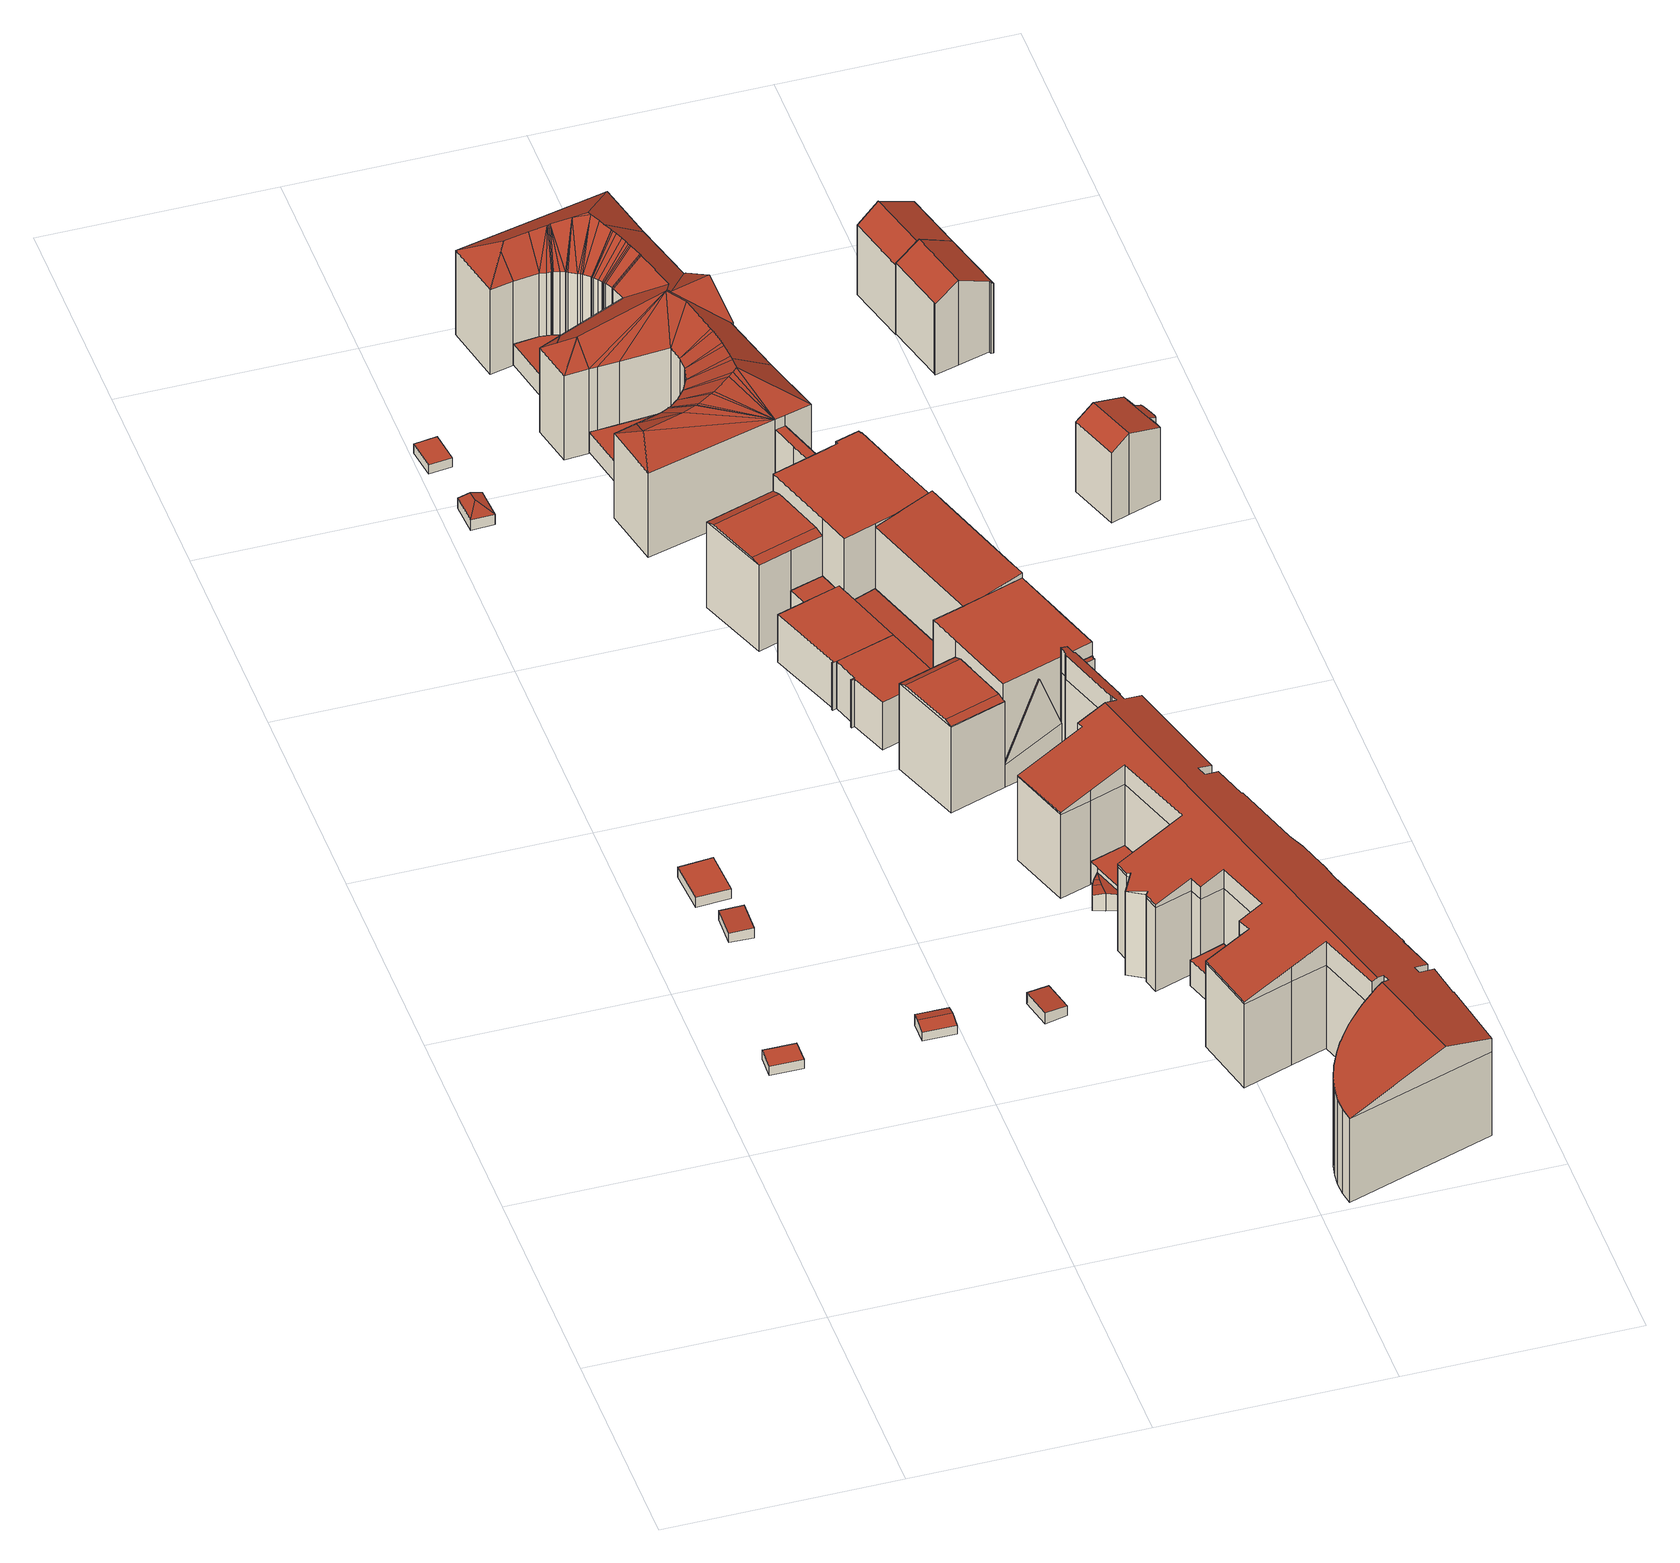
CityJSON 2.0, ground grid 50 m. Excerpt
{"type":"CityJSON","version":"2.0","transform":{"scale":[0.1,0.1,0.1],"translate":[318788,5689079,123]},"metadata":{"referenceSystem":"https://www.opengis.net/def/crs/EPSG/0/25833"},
"CityObjects":{
"building1":{"type":"Building","attributes":{"Dachtyp_tdc":"tdcPolyFlatRoof","Gemeindeschluessel":14713000,"Dachneigung":0,"QualitaetDacherkennung":95,"Geometrietyp2DReferenz":"3000","function":"31001_9998","roofType":"1000","measuredHeight":2.33},"geometry":[{"type":"MultiSurface","lod":"2","boundaries":[[[0,1,2,3]],[[1,4,5,2]],[[4,6,7,5]],[[6,0,3,7]],[[6,4,1,0]],[[3,2,5,7]]],"semantics":{"surfaces":[{"type":"WallSurface"},{"type":"RoofSurface"},{"type":"GroundSurface"}],"values":[0,0,0,0,1,2]}}]},
"building2":{"type":"Building","attributes":{"Dachtyp_tdc":"tdcPolyFlatRoof","Gemeindeschluessel":14713000,"Dachneigung":2.78,"QualitaetDacherkennung":86,"Geometrietyp2DReferenz":"3000","function":"31001_9998","roofType":"2100","measuredHeight":2.58},"geometry":[{"type":"MultiSurface","lod":"2","boundaries":[[[8,9,10,11]],[[9,12,13,10]],[[12,14,15,13]],[[14,8,11,15]],[[14,12,9,8]],[[11,10,13,15]]],"semantics":{"surfaces":[{"type":"WallSurface"},{"type":"RoofSurface"},{"type":"GroundSurface"}],"values":[0,0,0,0,1,2]}}]},
"building3":{"type":"Building","attributes":{"Dachtyp_tdc":"tdcPolyFlatRoof","Gemeindeschluessel":14713000,"Dachneigung":0,"QualitaetDacherkennung":71,"Geometrietyp2DReferenz":"3000","function":"31001_9998","roofType":"1000","measuredHeight":2.41},"geometry":[{"type":"MultiSurface","lod":"2","boundaries":[[[16,17,18,19]],[[17,20,21,18]],[[20,22,23,21]],[[22,16,19,23]],[[22,20,17,16]],[[19,18,21,23]]],"semantics":{"surfaces":[{"type":"WallSurface"},{"type":"RoofSurface"},{"type":"GroundSurface"}],"values":[0,0,0,0,1,2]}}]},
"building4":{"type":"Building","attributes":{"Dachtyp_tdc":"tdcGableRoof","Gemeindeschluessel":14713000,"Dachneigung":18.13,"QualitaetDacherkennung":97,"Geometrietyp2DReferenz":"3000","function":"31001_9998","roofType":"3100","measuredHeight":3.09},"geometry":[{"type":"MultiSurface","lod":"2","boundaries":[[[24,25,26,27]],[[25,28,29,26]],[[28,30,31,29]],[[30,24,27,31]],[[28,25,32]],[[24,30,33]],[[25,24,33,32]],[[30,28,32,33]],[[27,26,29,31]]],"semantics":{"surfaces":[{"type":"WallSurface"},{"type":"RoofSurface"},{"type":"GroundSurface"}],"values":[0,0,0,0,0,0,1,1,2]}}]},
"building5":{"type":"Building","attributes":{"Dachtyp_tdc":"tdcHipAndGableRoof","Gemeindeschluessel":14713000,"Dachneigung":16.45,"QualitaetDacherkennung":75,"Geometrietyp2DReferenz":"3000","function":"31001_9998","roofType":"5000","measuredHeight":3.31},"geometry":[{"type":"MultiSurface","lod":"2","boundaries":[[[34,35,36,37]],[[35,38,39,36]],[[38,40,41,39]],[[40,34,37,41]],[[38,35,42]],[[34,40,43]],[[35,34,43,42]],[[40,38,42,43]],[[37,36,39,41]]],"semantics":{"surfaces":[{"type":"WallSurface"},{"type":"RoofSurface"},{"type":"GroundSurface"}],"values":[0,0,0,0,1,0,1,1,2]}}]},
"building6":{"type":"Building","attributes":{"Dachtyp_tdc":"tdcPolyFlatRoof","Gemeindeschluessel":14713000,"Dachneigung":0,"QualitaetDacherkennung":86,"Geometrietyp2DReferenz":"3000","function":"31001_9998","roofType":"1000","measuredHeight":2.39},"geometry":[{"type":"MultiSurface","lod":"2","boundaries":[[[44,45,46,47]],[[45,48,49,46]],[[48,50,51,49]],[[50,44,47,51]],[[50,48,45,44]],[[47,46,49,51]]],"semantics":{"surfaces":[{"type":"WallSurface"},{"type":"RoofSurface"},{"type":"GroundSurface"}],"values":[0,0,0,0,1,2]}}]},
"building7":{"type":"Building","attributes":{"Dachtyp_tdc":"tdcPolyFlatRoof","Gemeindeschluessel":14713000,"Dachneigung":4.6,"QualitaetDacherkennung":70,"Geometrietyp2DReferenz":"3000","function":"31001_9998","roofType":"2100","measuredHeight":2.83},"geometry":[{"type":"MultiSurface","lod":"2","boundaries":[[[52,53,54,55]],[[53,56,57,54]],[[56,58,59,57]],[[58,52,55,59]],[[58,56,53,52]],[[55,54,57,59]]],"semantics":{"surfaces":[{"type":"WallSurface"},{"type":"RoofSurface"},{"type":"GroundSurface"}],"values":[0,0,0,0,1,2]}}]},
"building8":{"type":"Building","attributes":{"name":"Technisches Rathaus","Gemeindeschluessel":14713000,"Geometrietyp2DReferenz":"3000","function":"31001_3012","roofType":"9999"},"children":["building8-1","building8-2","building8-3","building8-4","building8-5"]},
"building8-1":{"type":"BuildingPart","attributes":{"Dachtyp_tdc":"tdcPolyFlatRoof","Dachneigung":0,"QualitaetDacherkennung":47,"Geometrietyp2DReferenz":"3000","roofType":"1000","measuredHeight":12.15},"parents":["building8"],"geometry":[{"type":"MultiSurface","lod":"2","boundaries":[[[60,61,62,63]],[[64,65,66,67,68]],[[65,69,70,66]],[[69,71,72,70]],[[71,73,74,72]],[[73,60,63,74]],[[73,71,69,65,64,75,76,61,60]],[[63,62,77,78,67,66,70,72,74]],[[76,79,77,62,61]],[[80,79,76,75,81]],[[78,77,79,80]],[[68,81,75,64]],[[67,78,80,81,68]]],"semantics":{"surfaces":[{"type":"WallSurface"},{"type":"RoofSurface"},{"type":"GroundSurface"},{"type":"ClosureSurface"}],"values":[0,0,0,0,0,0,1,2,3,0,3,0,3]}}]},
"building8-2":{"type":"BuildingPart","attributes":{"Dachtyp_tdc":"tdcPolyFlatRoof","Dachneigung":0,"QualitaetDacherkennung":29,"Geometrietyp2DReferenz":"3000","roofType":"1000","measuredHeight":10.71},"parents":["building8"],"geometry":[{"type":"MultiSurface","lod":"2","boundaries":[[[81,82,83,78]],[[82,84,85,83]],[[84,68,67,85]],[[84,82,81,68]],[[67,78,83,85]],[[78,67,68,81]]],"semantics":{"surfaces":[{"type":"WallSurface"},{"type":"RoofSurface"},{"type":"GroundSurface"},{"type":"ClosureSurface"}],"values":[0,0,0,1,2,3]}}]},
"building8-3":{"type":"BuildingPart","attributes":{"Dachtyp_tdc":"tdcPolyFlatRoof","Dachneigung":0,"QualitaetDacherkennung":27,"Geometrietyp2DReferenz":"3000","roofType":"1000","measuredHeight":10.74},"parents":["building8"],"geometry":[{"type":"MultiSurface","lod":"2","boundaries":[[[86,87,88,89]],[[87,90,91,88]],[[92,86,89,93]],[[92,90,87,86]],[[89,88,91,93]],[[93,91,90,92]]],"semantics":{"surfaces":[{"type":"WallSurface"},{"type":"RoofSurface"},{"type":"GroundSurface"},{"type":"ClosureSurface"}],"values":[0,0,0,1,2,3]}}]},
"building8-4":{"type":"BuildingPart","attributes":{"Dachtyp_tdc":"tdcPolyFlatRoof","Dachneigung":3.55,"QualitaetDacherkennung":49,"Geometrietyp2DReferenz":"3000","roofType":"2100","measuredHeight":8.87},"parents":["building8"],"geometry":[{"type":"MultiSurface","lod":"2","boundaries":[[[94,95,96,97]],[[95,98,99,96]],[[98,100,101,99]],[[100,80,78,101]],[[100,98,95,94,79,100,80]],[[101,77,97,96,99,101,78]],[[77,101,100,79]],[[97,77,79,94]]],"semantics":{"surfaces":[{"type":"WallSurface"},{"type":"RoofSurface"},{"type":"GroundSurface"},{"type":"ClosureSurface"}],"values":[0,0,0,0,1,2,3,3]}}]},
"building8-5":{"type":"BuildingPart","attributes":{"Dachtyp_tdc":"tdcPolyFlatRoof","Dachneigung":0,"QualitaetDacherkennung":49,"Geometrietyp2DReferenz":"3000","roofType":"1000","measuredHeight":12.11},"parents":["building8"],"geometry":[{"type":"MultiSurface","lod":"2","boundaries":[[[102,103,97,91,90]],[[103,94,97]],[[61,104,105,62]],[[104,106,107,105]],[[106,108,109,107]],[[108,110,111,109]],[[110,112,92,93,111]],[[110,108,106,104,61,76,103,102,112]],[[93,91,97,77,62,105,107,109,111]],[[90,92,112,102]],[[90,91,93,92]],[[79,94,103,76]],[[97,94,79,77]],[[62,77,79,76,61]]],"semantics":{"surfaces":[{"type":"WallSurface"},{"type":"RoofSurface"},{"type":"GroundSurface"},{"type":"ClosureSurface"}],"values":[0,0,0,0,0,0,0,1,2,0,3,0,3,3]}}]},
"building9":{"type":"Building","attributes":{"name":"Technisches Rathaus","Dachtyp_tdc":"tdcPolyFlatRoof","Gemeindeschluessel":14713000,"Dachneigung":0,"QualitaetDacherkennung":50,"Geometrietyp2DReferenz":"3000","function":"31001_3012","roofType":"1000","measuredHeight":5.12},"geometry":[{"type":"MultiSurface","lod":"2","boundaries":[[[113,114,115,116]],[[114,117,118,115]],[[117,119,120,118]],[[119,121,122,120]],[[121,123,124,122]],[[123,125,126,124]],[[125,127,128,126]],[[127,129,130,128]],[[129,131,132,130]],[[131,133,134,132]],[[133,135,136,134]],[[135,137,138,136]],[[137,139,140,138]],[[139,141,142,140]],[[141,143,144,142]],[[143,145,146,144]],[[145,147,148,146]],[[147,149,150,148]],[[149,113,116,150]],[[149,147,145,143,141,139,137,135,133,131,129,127,125,123,121,119,117,114,113]],[[116,115,118,120,122,124,126,128,130,132,134,136,138,140,142,144,146,148,150]]],"semantics":{"surfaces":[{"type":"WallSurface"},{"type":"RoofSurface"},{"type":"GroundSurface"}],"values":[0,0,0,0,0,0,0,0,0,0,0,0,0,0,0,0,0,0,0,1,2]}}]},
"building10":{"type":"Building","attributes":{"name":"Technisches Rathaus","Dachtyp_tdc":"tdcPolyFlatRoof","Gemeindeschluessel":14713000,"Dachneigung":0,"QualitaetDacherkennung":50,"Geometrietyp2DReferenz":"3000","function":"31001_3012","roofType":"1000","measuredHeight":5.18},"geometry":[{"type":"MultiSurface","lod":"2","boundaries":[[[151,152,153,154]],[[152,155,156,153]],[[155,157,158,156]],[[157,159,160,158]],[[159,161,162,160]],[[161,163,164,162]],[[163,165,166,164]],[[165,167,168,166]],[[167,169,170,168]],[[169,171,172,170]],[[171,173,174,172]],[[173,175,176,174]],[[175,177,178,176]],[[177,179,180,178]],[[179,181,182,180]],[[181,183,184,182]],[[183,185,186,184]],[[185,187,188,186]],[[187,189,190,188]],[[189,191,192,190]],[[191,193,194,192]],[[193,195,196,194]],[[195,197,198,196]],[[197,199,200,198]],[[199,201,202,200]],[[201,203,204,202]],[[203,151,154,204]],[[203,201,199,197,195,193,191,189,187,185,183,181,179,177,175,173,171,169,167,165,163,161,159,157,155,152,151]],[[154,153,156,158,160,162,164,166,168,170,172,174,176,178,180,182,184,186,188,190,192,194,196,198,200,202,204]]],"semantics":{"surfaces":[{"type":"WallSurface"},{"type":"RoofSurface"},{"type":"GroundSurface"}],"values":[0,0,0,0,0,0,0,0,0,0,0,0,0,0,0,0,0,0,0,0,0,0,0,0,0,0,0,1,2]}}]},
"building11":{"type":"Building","attributes":{"name":"Technisches Rathaus","Dachtyp_tdc":"tdcPolyFlatRoof","Gemeindeschluessel":14713000,"Dachneigung":0,"QualitaetDacherkennung":68,"Geometrietyp2DReferenz":"3000","function":"31001_3012","roofType":"1000","measuredHeight":6.57},"geometry":[{"type":"MultiSurface","lod":"2","boundaries":[[[205,206,207,208]],[[206,209,210,207]],[[209,211,212,210]],[[211,213,214,212]],[[213,215,216,214]],[[215,205,208,216]],[[215,213,211,209,206,205]],[[208,207,210,212,214,216]]],"semantics":{"surfaces":[{"type":"WallSurface"},{"type":"RoofSurface"},{"type":"GroundSurface"}],"values":[0,0,0,0,0,0,1,2]}}]},
"building12":{"type":"Building","attributes":{"name":"Technisches Rathaus","Gemeindeschluessel":14713000,"Geometrietyp2DReferenz":"3000","function":"31001_3012","roofType":"9999"},"children":["building12-1","building12-2"]},
"building12-1":{"type":"BuildingPart","attributes":{"Dachtyp_tdc":"tdcFreeFormRoof","Dachneigung":10.92,"QualitaetDacherkennung":46,"Geometrietyp2DReferenz":"3000","roofType":"5000","measuredHeight":4.22},"parents":["building12"],"geometry":[{"type":"MultiSurface","lod":"2","boundaries":[[[217,218,219,220]],[[218,221,222,219]],[[221,223,224,222]],[[223,225,226,224]],[[227,228,229,230]],[[228,217,220,229]],[[225,223,231]],[[223,221,232,231]],[[221,218,217,232]],[[217,228,227,225,231,232]],[[220,219,222,224,226,230,229]],[[230,226,225,227]]],"semantics":{"surfaces":[{"type":"WallSurface"},{"type":"RoofSurface"},{"type":"GroundSurface"},{"type":"ClosureSurface"}],"values":[0,0,0,0,0,0,1,1,1,1,2,3]}}]},
"building12-2":{"type":"BuildingPart","attributes":{"Dachtyp_tdc":"tdcPolyFlatRoof","Dachneigung":0,"QualitaetDacherkennung":59,"Geometrietyp2DReferenz":"3000","roofType":"1000","measuredHeight":5.23},"parents":["building12"],"geometry":[{"type":"MultiSurface","lod":"2","boundaries":[[[233,234,227,230,235]],[[236,237,238,226,225]],[[237,239,240,238]],[[239,241,242,240]],[[241,243,244,242]],[[243,233,235,244]],[[243,241,239,237,236,234,233]],[[235,230,226,238,240,242,244]],[[225,227,234,236]],[[225,226,230,227]]],"semantics":{"surfaces":[{"type":"WallSurface"},{"type":"RoofSurface"},{"type":"GroundSurface"},{"type":"ClosureSurface"}],"values":[0,0,0,0,0,0,1,2,0,3]}}]},
"building13":{"type":"Building","attributes":{"name":"Technisches Rathaus","Dachtyp_tdc":"tdcFreeFormRoof","Gemeindeschluessel":14713000,"Dachneigung":33.35,"QualitaetDacherkennung":8,"Geometrietyp2DReferenz":"3000","function":"31001_3012","roofType":"5000","measuredHeight":28.39},"geometry":[{"type":"MultiSurface","lod":"2","boundaries":[[[245,246,247,248]],[[246,249,250,247]],[[249,251,252,250]],[[251,253,254,252]],[[253,255,256,254]],[[255,257,258,256]],[[257,259,260,258]],[[259,261,262,260]],[[261,263,264,262]],[[263,265,266,264]],[[265,267,268,266]],[[267,269,270,268]],[[269,271,272,270]],[[271,273,274,272]],[[273,275,276,274]],[[275,277,278,276]],[[277,279,280,278]],[[279,281,282,280]],[[281,283,284,282]],[[283,285,286,284]],[[285,287,288,286]],[[287,289,290,288]],[[289,291,292,290]],[[291,293,294,292]],[[293,295,296,294]],[[295,297,298,296]],[[297,299,300,298]],[[299,301,302,300]],[[301,303,304,302]],[[303,305,306,304]],[[305,307,308,306]],[[307,309,310,308]],[[309,311,312,310]],[[311,313,314,312]],[[313,315,316,314]],[[315,317,318,316]],[[317,319,320,318]],[[319,321,322,320]],[[321,323,324,322]],[[323,325,326,324]],[[325,327,328,326]],[[327,329,330,328]],[[329,331,332,330]],[[331,333,334,332]],[[333,335,336,334]],[[335,337,338,336]],[[337,339,340,338]],[[339,341,342,340]],[[341,343,344,342]],[[343,345,346,344]],[[345,347,348,346]],[[347,349,350,348]],[[349,351,352,350]],[[351,353,354,352]],[[353,355,356,354]],[[355,357,358,356]],[[357,359,360,358]],[[359,361,362,360]],[[361,363,364,362]],[[363,365,366,364]],[[365,367,368,366]],[[367,245,248,368]],[[369,370,371,372,373,374,375,365,363]],[[376,369,363,361]],[[376,361,359]],[[370,369,376,359,357]],[[371,355,353]],[[371,357,355]],[[357,371,370]],[[372,371,353,351]],[[373,372,351,349]],[[374,345,343]],[[373,345,374]],[[373,347,345]],[[347,373,349]],[[374,377,375]],[[374,339,377]],[[374,341,339]],[[341,374,343]],[[377,335,378]],[[377,337,335]],[[337,377,339]],[[379,380,378,335,333]],[[381,379,333,331]],[[382,381,331,329]],[[383,382,329,327]],[[384,383,327,325]],[[385,384,325,323]],[[386,385,323,321]],[[387,386,321,319]],[[388,387,319,317]],[[389,388,317,315]],[[390,389,315,313]],[[391,390,313,311]],[[392,391,311,309]],[[393,394,395,396,392,309,307]],[[397,393,307]],[[397,307,305]],[[394,393,397,305,303]],[[395,295,398]],[[395,297,295]],[[395,299,297]],[[395,301,299]],[[394,301,395]],[[301,394,303]],[[399,398,295,293]],[[400,399,293,291]],[[401,400,291,289]],[[402,401,289,287]],[[403,402,287,285]],[[404,405,403,285,283]],[[406,407,404,283,281]],[[408,406,281,279]],[[409,408,279,277]],[[410,409,277,275]],[[411,410,275,273]],[[412,411,273,271]],[[413,412,271,269]],[[414,413,269,267]],[[265,414,267]],[[265,415,414]],[[415,265,263]],[[415,263,261]],[[407,259,257,255]],[[406,259,407]],[[408,259,406]],[[409,259,408]],[[410,259,409]],[[411,259,410]],[[412,259,411]],[[413,259,412]],[[414,259,413]],[[415,259,414]],[[259,415,261]],[[405,404,407,255,253]],[[396,395,398,399,400,401,402,403,405,253,251]],[[251,249,416,417,396]],[[416,246,245,417]],[[380,379,381,382,383,384,385,386,387,388,389,390,391,392,396,417,245,367]],[[375,377,378,380,367,365]],[[246,416,249]],[[248,247,250,252,254,256,258,260,262,264,266,268,270,272,274,276,278,280,282,284,286,288,290,292,294,296,298,300,302,304,306,308,310,312,314,316,318,320,322,324,326,328,330,332,334,336,338,340,342,344,346,348,350,352,354,356,358,360,362,364,366,368]]],"semantics":{"surfaces":[{"type":"WallSurface"},{"type":"RoofSurface"},{"type":"GroundSurface"}],"values":[0,0,0,0,0,0,0,0,0,0,0,0,0,0,0,0,0,0,0,0,0,0,0,0,0,0,0,0,0,0,0,0,0,0,0,0,0,0,0,0,0,0,0,0,0,0,0,0,0,0,0,0,0,0,0,0,0,0,0,0,0,0,1,1,1,1,1,1,1,1,1,1,1,1,1,1,1,1,1,1,1,1,1,1,1,1,1,1,1,1,1,1,1,1,1,1,1,1,1,1,1,1,1,1,1,1,1,1,1,1,1,1,1,1,1,1,1,1,1,1,1,1,1,1,1,1,1,1,1,1,1,1,1,1,1,1,1,1,1,1,0,2]}}]},
"building14":{"type":"Building","attributes":{"name":"Technisches Rathaus","Gemeindeschluessel":14713000,"Geometrietyp2DReferenz":"3000","function":"31001_3012","roofType":"9999"},"children":["building14-1","building14-2","building14-3","building14-4","building14-5","building14-6","building14-7","building14-8","building14-9","building14-10"]},
"building14-1":{"type":"BuildingPart","attributes":{"Dachtyp_tdc":"tdcGableRoof","Dachneigung":42.21,"QualitaetDacherkennung":5,"Geometrietyp2DReferenz":"3000","roofType":"3100","measuredHeight":22.21},"parents":["building14"],"geometry":[{"type":"MultiSurface","lod":"2","boundaries":[[[418,419,420,421]],[[419,422,423,420]],[[424,418,421,425]],[[424,426,427,418]],[[419,427,426,428,422]],[[418,427,419]],[[421,420,423,429,425]],[[430,429,423,422]],[[424,425,429,430]],[[430,428,426,424]],[[428,430,422]]],"semantics":{"surfaces":[{"type":"WallSurface"},{"type":"RoofSurface"},{"type":"GroundSurface"},{"type":"ClosureSurface"}],"values":[0,0,0,1,1,0,2,3,3,3,3]}}]},
"building14-2":{"type":"BuildingPart","attributes":{"Dachtyp_tdc":"tdcPolyFlatRoof","Dachneigung":0,"QualitaetDacherkennung":11,"Geometrietyp2DReferenz":"3000","roofType":"1000","measuredHeight":26.23},"parents":["building14"],"geometry":[{"type":"MultiSurface","lod":"2","boundaries":[[[431,432,433,434,435,436]],[[437,438,439,440,441,442]],[[443,444,445,446,447]],[[444,448,449,450,445]],[[448,444,443,451,438,437,432,431,452,453]],[[454,435,434,441,440,455,446,445,450]],[[436,456,452,431]],[[435,454,456,436]],[[442,433,432,437]],[[442,441,434,433]],[[457,458,439,438,451,459,460]],[[457,455,440,439]],[[457,439,458]],[[447,461,462,459,451,443]],[[446,455,457,460,447]],[[447,460,459,462,461]],[[453,449,448]],[[454,450,449,453,452,456]]],"semantics":{"surfaces":[{"type":"WallSurface"},{"type":"RoofSurface"},{"type":"GroundSurface"},{"type":"ClosureSurface"}],"values":[0,0,0,0,1,2,0,3,0,3,0,3,3,0,3,3,0,3]}}]},
"building14-3":{"type":"BuildingPart","attributes":{"Dachtyp_tdc":"tdcCutGableRoof","Dachneigung":0.059,"QualitaetDacherkennung":39,"Geometrietyp2DReferenz":"3000","roofType":"9999","measuredHeight":22.63},"parents":["building14"],"geometry":[{"type":"MultiSurface","lod":"2","boundaries":[[[463,464,465,466]],[[464,467,468,465]],[[467,447,446,468]],[[469,463,466,470,471]],[[472,459,462,473,474]],[[467,464,475,461,447]],[[475,473,462,461]],[[463,474,473,475,464]],[[469,472,474,463]],[[466,465,468,446,455,470]],[[471,457,460,469]],[[455,446,447,460,457]],[[471,470,455,457]],[[459,472,469,460]],[[461,462,459,460,447]]],"semantics":{"surfaces":[{"type":"WallSurface"},{"type":"RoofSurface"},{"type":"GroundSurface"},{"type":"ClosureSurface"}],"values":[0,0,0,0,1,1,1,0,0,2,0,3,3,0,3]}}]},
"building14-4":{"type":"BuildingPart","attributes":{"Dachtyp_tdc":"tdcPolyFlatRoof","Dachneigung":0,"QualitaetDacherkennung":39,"Geometrietyp2DReferenz":"3000","roofType":"1000","measuredHeight":19.34},"parents":["building14"],"geometry":[{"type":"MultiSurface","lod":"2","boundaries":[[[476,477,478,479]],[[477,480,481,478]],[[480,436,435,481]],[[436,480,477,476,456]],[[479,478,481,435,454]],[[454,435,436,456]],[[479,454,456,476]]],"semantics":{"surfaces":[{"type":"WallSurface"},{"type":"RoofSurface"},{"type":"GroundSurface"},{"type":"ClosureSurface"}],"values":[0,0,0,1,2,3,3]}}]},
"building14-5":{"type":"BuildingPart","attributes":{"Dachtyp_tdc":"tdcPolyFlatRoof","Dachneigung":0,"QualitaetDacherkennung":60,"Geometrietyp2DReferenz":"3000","roofType":"1000","measuredHeight":18.49},"parents":["building14"],"geometry":[{"type":"MultiSurface","lod":"2","boundaries":[[[482,483,484,485]],[[483,486,487,484]],[[486,488,489,487]],[[488,490,491,489]],[[490,492,493,491]],[[494,495,496,497]],[[495,498,499,496]],[[498,500,501,499]],[[500,502,503,501]],[[502,482,485,503]],[[502,500,498,495,494,504,492,490,488,486,483,482]],[[485,484,487,489,491,493,505,497,496,499,501,503]],[[505,493,492,504]],[[497,505,504,494]]],"semantics":{"surfaces":[{"type":"WallSurface"},{"type":"RoofSurface"},{"type":"GroundSurface"},{"type":"ClosureSurface"}],"values":[0,0,0,0,0,0,0,0,0,0,1,2,3,3]}}]},
"building14-6":{"type":"BuildingPart","attributes":{"Dachtyp_tdc":"tdcPolyFlatRoof","Dachneigung":0,"QualitaetDacherkennung":10,"Geometrietyp2DReferenz":"3000","roofType":"1000","measuredHeight":26.25},"parents":["building14"],"geometry":[{"type":"MultiSurface","lod":"2","boundaries":[[[506,507,508,509,510]],[[507,511,512,513,508]],[[514,515,497,516,517]],[[515,494,497]],[[518,519,520,493,492]],[[519,521,522,520]],[[521,523,524,522]],[[523,525,425,524]],[[526,525,523,521,519,518,527,515,514,511,507,506,528]],[[509,508,513,516,497,505,493,520,522,524,425,429]],[[517,529,530,531,512,511,514]],[[517,516,513,512]],[[512,531,530,529,517]],[[504,494,515,527]],[[504,505,497,494]],[[492,504,527,518]],[[492,493,505,504]],[[428,426,424,525,526]],[[430,429,425,424]],[[430,424,426,428]],[[510,528,506]],[[509,429,430,428,526,528,510]]],"semantics":{"surfaces":[{"type":"WallSurface"},{"type":"RoofSurface"},{"type":"GroundSurface"},{"type":"ClosureSurface"}],"values":[0,0,0,0,0,0,0,0,1,2,0,3,3,0,3,0,3,0,3,3,0,3]}}]},
"building14-7":{"type":"BuildingPart","attributes":{"Dachtyp_tdc":"tdcPolyFlatRoof","Dachneigung":8.47,"QualitaetDacherkennung":54,"Geometrietyp2DReferenz":"3000","roofType":"2100","measuredHeight":27.56},"parents":["building14"],"geometry":[{"type":"MultiSurface","lod":"2","boundaries":[[[532,533,476,479,423,422]],[[449,510,509,450]],[[449,453,534,533,532,535,528,510]],[[509,429,423,479,454,450]],[[526,528,535]],[[429,509,510,528,526,428,430]],[[532,422,428,526,535]],[[422,423,429,430]],[[422,430,428]],[[534,452,456,476,533]],[[479,476,456,454]],[[453,452,534]],[[449,450,454,456,452,453]]],"semantics":{"surfaces":[{"type":"WallSurface"},{"type":"RoofSurface"},{"type":"GroundSurface"},{"type":"ClosureSurface"}],"values":[0,0,1,2,0,3,0,3,3,0,3,0,3]}}]},
"building14-8":{"type":"BuildingPart","attributes":{"Dachtyp_tdc":"tdcCutGableRoof","Dachneigung":0.019,"QualitaetDacherkennung":34,"Geometrietyp2DReferenz":"3000","roofType":"9999","measuredHeight":22.62},"parents":["building14"],"geometry":[{"type":"MultiSurface","lod":"2","boundaries":[[[536,537,538,539]],[[537,540,541,538]],[[540,517,516,541]],[[512,536,539,513]],[[536,512,531,542,537]],[[517,540,543,529]],[[542,531,530,529,543]],[[537,542,543,540]],[[539,538,541,516,513]],[[513,516,517,512]],[[517,529,530,531,512]]],"semantics":{"surfaces":[{"type":"WallSurface"},{"type":"RoofSurface"},{"type":"GroundSurface"},{"type":"ClosureSurface"}],"values":[0,0,0,0,1,1,1,0,2,3,3]}}]},
"building14-9":{"type":"BuildingPart","attributes":{"Dachtyp_tdc":"tdcPolyFlatRoof","Dachneigung":5.05,"QualitaetDacherkennung":27,"Geometrietyp2DReferenz":"3000","roofType":"2100","measuredHeight":22.78},"parents":["building14"],"geometry":[{"type":"MultiSurface","lod":"2","boundaries":[[[544,442,441,545]],[[433,546,547,434]],[[546,548,549,547]],[[548,550,551,549]],[[550,544,545,551]],[[550,548,546,433,442,544]],[[545,441,434,547,549,551]],[[434,441,442,433]]],"semantics":{"surfaces":[{"type":"WallSurface"},{"type":"RoofSurface"},{"type":"GroundSurface"},{"type":"ClosureSurface"}],"values":[0,0,0,0,0,1,2,3]}}]},
"building14-10":{"type":"BuildingPart","attributes":{"Dachtyp_tdc":"tdcGableRoof","Dachneigung":64.97,"QualitaetDacherkennung":2,"Geometrietyp2DReferenz":"3000","roofType":"3100","measuredHeight":23.43},"parents":["building14"],"geometry":[{"type":"MultiSurface","lod":"2","boundaries":[[[439,552,553,440]],[[552,471,470,553]],[[471,552,554]],[[552,439,458,554]],[[457,471,554,458]],[[440,553,470,455]],[[470,471,457,455]],[[440,455,457,439]],[[439,457,458]]],"semantics":{"surfaces":[{"type":"WallSurface"},{"type":"RoofSurface"},{"type":"GroundSurface"},{"type":"ClosureSurface"}],"values":[0,0,0,1,1,2,3,3,3]}}]},
"building15":{"type":"Building","attributes":{"name":"Technisches Rathaus","Dachtyp_tdc":"tdcFreeFormRoof","Gemeindeschluessel":14713000,"Dachneigung":17.12,"QualitaetDacherkennung":4,"Geometrietyp2DReferenz":"3000","function":"31001_3012","roofType":"5000","measuredHeight":28.06},"geometry":[{"type":"MultiSurface","lod":"2","boundaries":[[[555,556,557,558]],[[556,559,560,557]],[[559,561,562,560]],[[561,563,564,562]],[[563,565,566,564]],[[565,567,568,566]],[[567,569,570,568]],[[569,571,572,570]],[[571,573,574,572]],[[573,575,576,574]],[[575,577,578,576]],[[577,579,580,578]],[[579,581,582,580]],[[581,583,584,582]],[[583,585,586,584]],[[585,587,588,586]],[[587,589,590,588]],[[589,591,592,590]],[[591,593,594,592]],[[593,595,596,594]],[[595,597,598,596]],[[597,599,600,598]],[[599,601,602,600]],[[601,603,604,602]],[[603,605,606,604]],[[605,607,608,606]],[[607,609,610,608]],[[609,611,612,610]],[[611,613,614,612]],[[613,615,616,614]],[[615,617,618,616]],[[617,619,620,618]],[[619,621,622,620]],[[621,623,624,622]],[[623,625,626,624]],[[625,627,628,626]],[[627,629,630,628]],[[629,631,632,630]],[[631,633,634,632]],[[633,635,636,634]],[[635,637,638,636]],[[637,639,640,638]],[[639,641,642,640]],[[641,643,644,642]],[[643,645,646,644]],[[645,647,648,646]],[[647,649,650,648]],[[649,651,652,650]],[[651,653,654,652]],[[653,655,656,654]],[[655,657,658,656]],[[657,659,660,658]],[[659,661,662,660]],[[661,663,664,662]],[[663,665,666,664]],[[665,667,668,666]],[[667,669,670,668]],[[669,671,672,670]],[[671,673,674,672]],[[673,675,676,674]],[[675,677,678,676]],[[677,679,680,678]],[[679,681,682,680]],[[681,683,684,682]],[[683,685,686,684]],[[685,687,688,686]],[[687,689,690,688]],[[689,691,692,690]],[[691,693,694,692]],[[693,695,696,694]],[[695,697,698,696]],[[697,699,700,698]],[[699,701,702,700]],[[701,703,704,702]],[[703,705,706,704]],[[705,707,708,706]],[[707,709,710,708]],[[709,711,712,710]],[[711,713,714,712]],[[713,715,716,714]],[[715,555,558,716]],[[717,718,719,720,721,722,723,724,725,726,727,728,729,730,731,732,733,734,735,736,737,738,739,740,741,742,743,744,745,746,747,748,749,750,751,752,753,754,755,756,757,758]],[[726,759,760,761,762,763,764,765,766,767,768,769,770,771,772,773,607,727]],[[774,775,776,777,778,779,780,673,781,782,783,784,785,786,787,788,789,790,791,792,793,794,722,721,795,796,797,798,799]],[[687,774,799,689]],[[689,799,798,691]],[[691,798,797,693]],[[693,797,796,695]],[[695,796,795,697]],[[697,795,721,720,699]],[[643,723,722,794,645]],[[645,794,793,647]],[[647,793,792,649]],[[649,792,791,651]],[[651,791,790,653]],[[653,790,789,655]],[[655,789,788,657]],[[657,788,787,659]],[[659,787,786,661]],[[661,786,785,663]],[[663,785,784,665]],[[665,784,783,667]],[[667,783,782,669]],[[669,782,781,671]],[[671,781,673]],[[673,780,675]],[[675,780,779,677]],[[677,779,778,679]],[[679,778,777,681]],[[681,777,776,683]],[[683,776,775,685]],[[685,775,774,687]],[[609,773,772,611]],[[607,773,609]],[[611,772,771,613]],[[613,771,770,615]],[[615,770,769,617]],[[617,769,768,619]],[[619,768,767,621]],[[621,767,766,623]],[[623,766,765,625]],[[625,765,764,627]],[[627,764,763,629]],[[629,763,762,631]],[[631,762,761,633]],[[633,761,760,635]],[[635,760,759,637]],[[637,759,726,725,639]],[[707,758,757,709]],[[705,717,758,707]],[[709,757,756,711]],[[711,756,755,713]],[[713,755,754,715]],[[715,754,753,555]],[[555,753,752,556]],[[556,752,751,559]],[[559,751,750,561]],[[561,750,749,563]],[[563,749,748,565]],[[565,748,747,567]],[[567,747,746,569]],[[569,746,745,571]],[[571,745,744,573]],[[573,744,743,575]],[[575,743,742,577]],[[577,742,741,579]],[[579,741,740,581]],[[581,740,739,583]],[[583,739,738,585]],[[585,738,737,587]],[[587,737,736,589]],[[589,736,735,591]],[[591,735,734,593]],[[593,734,733,595]],[[595,733,732,597]],[[597,732,731,599]],[[599,731,730,601]],[[601,730,729,603]],[[603,729,728,605]],[[605,728,727,607]],[[639,725,724,641]],[[641,724,723,643]],[[699,720,719,701]],[[701,719,718,703]],[[703,718,717,705]],[[558,557,560,562,564,566,568,570,572,574,576,578,580,582,584,586,588,590,592,594,596,598,600,602,604,606,608,610,612,614,616,618,620,622,624,626,628,630,632,634,636,638,640,642,644,646,648,650,652,654,656,658,660,662,664,666,668,670,672,674,676,678,680,682,684,686,688,690,692,694,696,698,700,702,704,706,708,710,712,714,716]]],"semantics":{"surfaces":[{"type":"WallSurface"},{"type":"RoofSurface"},{"type":"GroundSurface"}],"values":[0,0,0,0,0,0,0,0,0,0,0,0,0,0,0,0,0,0,0,0,0,0,0,0,0,0,0,0,0,0,0,0,0,0,0,0,0,0,0,0,0,0,0,0,0,0,0,0,0,0,0,0,0,0,0,0,0,0,0,0,0,0,0,0,0,0,0,0,0,0,0,0,0,0,0,0,0,0,0,0,0,1,1,1,0,0,0,0,0,0,0,0,0,0,0,0,0,0,0,0,0,0,0,0,0,0,0,0,0,0,0,0,0,0,0,0,0,0,0,0,0,0,0,0,0,0,0,0,0,0,0,0,0,0,0,0,0,0,0,0,0,0,0,0,0,0,0,0,0,0,0,0,0,0,0,0,0,0,0,0,0,0,0,0,0,2]}}]},
"building16":{"type":"Building","attributes":{"Dachtyp_tdc":"tdcGableRoof","Gemeindeschluessel":14713000,"Dachneigung":26.97,"QualitaetDacherkennung":61,"Geometrietyp2DReferenz":"3000","function":"31001_9998","roofType":"3100","measuredHeight":21.64},"geometry":[{"type":"MultiSurface","lod":"2","boundaries":[[[800,801,802,803]],[[801,804,805,802]],[[804,806,807,805]],[[806,808,809,807]],[[808,810,811,809]],[[810,812,813,811]],[[812,814,815,813]],[[814,816,817,815]],[[816,800,803,817]],[[812,810,808,806,804,801]],[[801,800,816,814,812]],[[803,802,805,807,809,811,813,815,817]]],"semantics":{"surfaces":[{"type":"WallSurface"},{"type":"RoofSurface"},{"type":"GroundSurface"}],"values":[0,0,0,0,0,0,0,0,0,1,1,2]}}]},
"building17":{"type":"Building","attributes":{"Dachtyp_tdc":"tdcGableRoof","Gemeindeschluessel":14713000,"Dachneigung":24.72,"QualitaetDacherkennung":69,"Geometrietyp2DReferenz":"3000","function":"31001_9998","roofType":"3100","measuredHeight":21.68},"geometry":[{"type":"MultiSurface","lod":"2","boundaries":[[[818,819,820,821]],[[819,822,823,820]],[[822,804,824,823]],[[804,818,821,824]],[[822,819,825]],[[818,804,826]],[[819,818,826,825]],[[804,822,825,826]],[[821,820,823,824]]],"semantics":{"surfaces":[{"type":"WallSurface"},{"type":"RoofSurface"},{"type":"GroundSurface"}],"values":[0,0,0,0,0,0,1,1,2]}}]},
"building18":{"type":"Building","attributes":{"Gemeindeschluessel":14713000,"Geometrietyp2DReferenz":"3000","function":"31001_9998","roofType":"9999"},"children":["building18-1","building18-2"]},
"building18-1":{"type":"BuildingPart","attributes":{"Dachtyp_tdc":"tdcPolyFlatRoof","Dachneigung":22.9,"QualitaetDacherkennung":67,"Geometrietyp2DReferenz":"3000","roofType":"2100","measuredHeight":18.46},"parents":["building18"],"geometry":[{"type":"MultiSurface","lod":"2","boundaries":[[[827,828,829,830]],[[828,831,832,829]],[[831,833,834,832]],[[833,835,836,834]],[[835,837,838,836]],[[837,839,840,838]],[[839,841,842,840]],[[841,843,844,842]],[[845,846,843,841,839,837,835,833,831,828,827]],[[830,829,832,834,836,838,840,842,844,847,848]],[[847,844,843,846]],[[848,847,846,845]],[[827,830,848,845]]],"semantics":{"surfaces":[{"type":"WallSurface"},{"type":"RoofSurface"},{"type":"GroundSurface"},{"type":"ClosureSurface"}],"values":[0,0,0,0,0,0,0,0,1,2,3,3,3]}}]},
"building18-2":{"type":"BuildingPart","attributes":{"Dachtyp_tdc":"tdcGableRoof","Dachneigung":16.8,"QualitaetDacherkennung":50,"Geometrietyp2DReferenz":"3000","roofType":"3100","measuredHeight":20.71},"parents":["building18"],"geometry":[{"type":"MultiSurface","lod":"2","boundaries":[[[849,850,844,843]],[[849,851,852,850]],[[851,853,854,852]],[[853,855,856,854]],[[855,857,858,856]],[[857,859,860,858]],[[859,827,830,860]],[[857,855,853,851]],[[851,849,843,846,845,827,859,857]],[[848,847,844,850,852,854,856,858,860,830]],[[846,847,848,845]],[[843,844,847,846]],[[845,848,830,827]]],"semantics":{"surfaces":[{"type":"WallSurface"},{"type":"RoofSurface"},{"type":"GroundSurface"},{"type":"ClosureSurface"}],"values":[0,0,0,0,0,0,0,1,1,2,3,3,3]}}]}
},
"vertices":[
[102,694,44],[103,744,44],[103,744,21],[102,694,21],[173,743,44],[173,743,21],[172,693,44],[172,693,21],
[197,1092,44],[147,1095,41],[147,1095,18],[197,1092,18],[149,1165,41],[149,1165,18],[199,1162,44],[199,1162,18],
[191,1219,41],[118,1215,41],[118,1215,16],[191,1219,16],[112,1311,41],[112,1311,16],[186,1318,41],[186,1318,16],
[413,748,51],[483,747,51],[483,747,24],[413,748,24],[483,697,46],[483,697,24],[413,698,46],[413,698,24],[483,725,55],[413,726,55],
[89,2491,31],[93,2421,31],[93,2421,5],[89,2491,5],[43,2419,31],[43,2419,5],[39,2489,31],[39,2489,5],[67,2466,38],[65,2490,38],
[8,2674,25],[58,2681,25],[58,2681,2],[8,2674,2],[67,2612,25],[67,2612,2],[17,2605,25],[17,2605,2],
[639,743,52],[687,754,48],[687,754,24],[639,743,24],[703,686,48],[703,686,24],[655,675,52],[655,675,24],
[573,1635,137],[554,1692,137],[554,1692,16],[573,1635,16],[657,1568,137],[602,1549,137],[602,1549,16],[657,1568,16],[657,1568,123],[571,1631,137],[571,1631,16],[565,1629,137],[565,1629,16],[564,1633,137],[564,1633,16],[728,1592,137],[682,1733,137],[682,1733,16],[728,1592,16],[682,1733,100],[728,1592,100],[728,1592,123],
[746,1539,123],[746,1539,16],[674,1515,123],[674,1515,16],
[537,1933,123],[609,1956,123],[609,1956,16],[537,1933,16],[626,1903,123],[626,1903,16],[555,1880,123],[555,1880,16],
[631,1887,100],[701,1911,104],[701,1911,16],[631,1887,16],[794,1630,104],[794,1630,16],[723,1607,100],[723,1607,16],
[626,1903,137],[631,1887,137],[545,1689,137],[545,1689,16],[544,1692,137],[544,1692,16],[548,1694,137],[548,1694,16],[487,1858,137],[487,1858,16],[555,1880,137],
[425,2406,57],[369,2389,57],[369,2389,6],[425,2406,6],[331,2570,57],[331,2570,6],[348,2571,57],[348,2571,6],[394,2574,57],[394,2574,6],[500,2582,57],[500,2582,6],[507,2548,57],[507,2548,6],[507,2547,57],[507,2547,6],[507,2517,57],[507,2517,6],[507,2516,57],[507,2516,6],[500,2485,57],[500,2485,6],[499,2484,57],[499,2484,6],[485,2457,57],[485,2457,6],[484,2456,57],[484,2456,6],[465,2432,57],[465,2432,6],[464,2432,57],[464,2432,6],[446,2417,57],[446,2417,6],[442,2416,57],[442,2416,6],[440,2414,57],[440,2414,6],
[307,2681,57],[269,2861,57],[269,2861,5],[307,2681,5],[324,2868,57],[324,2868,5],[338,2866,57],[338,2866,5],[347,2865,57],[347,2865,5],[349,2865,57],[349,2865,5],[351,2864,57],[351,2864,5],[364,2860,57],[364,2860,5],[374,2857,57],[374,2857,5],[375,2856,57],[375,2856,5],[378,2855,57],[378,2855,5],[395,2845,57],[395,2845,5],[400,2842,57],[400,2842,5],[403,2840,57],[403,2840,5],[416,2828,57],[416,2828,5],[417,2827,57],[417,2827,5],[418,2826,57],[418,2826,5],[420,2824,57],[420,2824,5],[427,2815,57],[427,2815,5],[432,2808,57],[432,2808,5],[434,2806,57],[434,2806,5],[435,2804,57],[435,2804,5],[437,2801,57],[437,2801,5],[445,2786,57],[445,2786,5],[445,2784,57],[445,2784,5],[446,2782,57],[446,2782,5],[456,2750,57],[456,2750,5],
[996,579,89],[956,699,89],[956,699,23],[996,579,23],[980,707,89],[980,707,23],[1032,725,89],[1032,725,23],[1072,605,89],[1072,605,23],[1020,587,89],[1020,587,23],
[867,959,67],[842,967,62],[842,967,23],[867,959,23],[851,995,62],[851,995,23],[859,1011,62],[859,1011,23],[872,1028,62],[872,1028,23],[898,951,62],[896,951,62],[896,951,23],[898,951,23],[868,1005,64],[867,989,65],
[925,870,75],[898,951,75],[925,870,23],[872,1028,75],[865,1049,75],[865,1049,23],[942,1075,75],[942,1075,23],[1002,897,75],[1002,897,23],[1002,896,75],[1002,896,23],
[590,2784,217],[594,2785,217],[594,2785,2],[590,2784,2],[638,2618,217],[638,2618,2],[633,2617,217],[633,2617,2],[670,2476,217],[670,2476,2],[708,2342,217],[708,2342,2],[650,2326,217],[650,2326,2],[628,2320,217],[628,2320,2],[347,2242,217],[347,2242,2],[319,2374,217],[319,2374,2],[369,2389,217],[369,2389,2],[425,2406,217],[425,2406,2],[440,2414,217],[440,2414,2],[442,2416,217],[442,2416,2],[446,2417,217],[446,2417,2],[464,2432,217],[464,2432,2],[465,2432,217],[465,2432,2],[484,2456,217],[484,2456,2],[485,2457,217],[485,2457,2],[499,2484,217],[499,2484,2],[500,2485,217],[500,2485,2],[507,2516,217],[507,2516,2],[507,2517,217],[507,2517,2],[507,2547,217],[507,2547,2],[507,2548,217],[507,2548,2],[500,2582,217],[500,2582,2],[394,2574,217],[394,2574,2],[348,2571,217],[348,2571,2],[331,2570,217],[331,2570,2],[279,2566,217],[279,2566,2],[259,2659,217],[259,2659,2],[307,2681,217],[307,2681,2],[456,2750,217],[456,2750,2],[446,2782,217],[446,2782,2],[445,2784,217],[445,2784,2],[445,2786,217],[445,2786,2],[437,2801,217],[437,2801,2],[435,2804,217],[435,2804,2],[434,2806,217],[434,2806,2],[432,2808,217],[432,2808,2],[427,2815,217],[427,2815,2],[420,2824,217],[420,2824,2],[418,2826,217],[418,2826,2],[417,2827,217],[417,2827,2],[416,2828,217],[416,2828,2],[403,2840,217],[403,2840,2],[400,2842,217],[400,2842,2],[395,2845,217],[395,2845,2],[378,2855,217],[378,2855,2],[375,2856,217],[375,2856,2],[374,2857,217],[374,2857,2],[364,2860,217],[364,2860,2],[351,2864,217],[351,2864,2],[349,2865,217],[349,2865,2],[347,2865,217],[347,2865,2],[338,2866,217],[338,2866,2],[324,2868,217],[324,2868,2],[269,2861,217],[269,2861,2],[219,2850,217],[219,2850,2],[191,2982,217],[191,2982,2],[522,3060,217],[522,3060,2],[553,2925,217],[553,2925,2],[272,2931,262],[324,2940,264],[363,2942,269],[366,2942,269],[370,2942,270],[413,2940,278],[445,2936,285],[260,2914,252],[448,2931,284],[460,2914,279],[476,2888,273],[466,2904,276],[476,2887,273],[478,2884,272],[482,2876,271],[489,2863,269],[494,2853,267],[497,2846,266],[499,2842,266],[500,2839,266],[510,2813,264],[511,2811,264],[512,2809,263],[538,2713,262],[289,2643,234],[324,2626,255],[521,2677,279],[524,2683,276],[289,2644,234],[554,2654,262],[575,2563,263],[577,2555,263],[582,2512,267],[583,2502,268],[583,2460,275],[583,2448,277],[583,2452,276],[570,2406,282],[580,2414,285],[560,2399,279],[523,2375,271],[516,2371,270],[486,2356,265],[481,2354,265],[478,2353,265],[450,2342,263],[359,2315,262],[616,2702,274],[531,2679,273],
[804,2060,168],[848,1927,193],[848,1927,6],[804,2060,6],[841,1925,193],[841,1925,6],[797,2058,168],[797,2058,6],[818,1996,228],[824,1998,228],[831,1956,208],[831,1956,6],[831,1956,187],
[958,1568,268],[996,1453,268],[996,1453,233],[996,1453,6],[958,1568,6],[958,1568,199],[939,1434,268],[924,1429,268],[924,1429,103],[924,1429,6],[939,1434,6],[939,1434,233],[746,1539,268],[723,1607,268],[723,1607,6],[746,1539,6],[746,1539,224],[794,1630,268],[794,1630,261],[794,1630,6],[795,1387,268],[924,1674,268],[839,1645,268],[924,1674,6],[795,1387,6],[924,1674,199],[795,1387,62],[874,1413,240],[795,1387,227],[795,1387,224],[751,1521,232],[791,1400,232],
[676,1343,224],[619,1497,224],[619,1497,6],[676,1343,6],[674,1515,224],[674,1515,6],[797,1383,224],[797,1383,6],[797,1383,62],[797,1383,226],[670,1360,232],[676,1343,226],[625,1479,232],
[914,1702,199],[921,1704,199],[921,1704,6],[914,1702,6],[965,1571,199],[965,1571,6],
[650,2326,191],[669,2267,191],[669,2267,6],[650,2326,6],[698,2176,191],[698,2176,6],[696,2175,191],[696,2175,6],[699,2165,191],[699,2165,6],[702,2166,191],[702,2166,6],[685,2153,191],[679,2170,191],[679,2170,6],[685,2153,6],[677,2169,191],[677,2169,6],[647,2261,191],[647,2261,6],[628,2320,191],[628,2320,6],[704,2160,191],[704,2160,6],
[701,1911,268],[631,1887,268],[631,1887,6],[701,1911,6],[701,1911,261],[609,1956,268],[609,1956,225],[609,1956,6],[558,2112,268],[685,2153,268],[558,2112,6],[558,2112,225],[702,2166,268],[754,2183,268],[754,2183,6],[756,2177,268],[756,2177,6],[758,2177,268],[758,2177,6],[797,2058,268],[831,1956,268],[704,2160,268],[748,1927,268],[565,2091,232],[570,2077,232],[602,1976,232],
[841,1925,282],[914,1702,282],[924,1674,281],[831,1956,282],
[537,1933,225],[466,1909,225],[466,1909,6],[537,1933,6],[408,2063,225],[408,2063,6],[458,1929,232],[416,2042,232],
[943,1423,234],[943,1423,6],[997,1449,233],[997,1449,6],[995,1448,233],[995,1448,6],[997,1441,234],[997,1441,6],
[925,1425,102],[925,1425,6],[876,1409,240],
[946,1414,230],[949,1414,230],[949,1414,17],[946,1414,17],[996,1274,230],[996,1274,17],[994,1273,230],[994,1273,17],[999,1258,230],[999,1258,17],[1039,1271,230],[1039,1271,17],[1105,1034,230],[1105,1034,17],[1074,1024,230],[1074,1024,17],[1081,1002,230],[1081,1002,17],[1112,1013,230],[1112,1013,17],[1136,940,230],[1136,940,17],[1139,941,230],[1139,941,17],[1187,795,230],[1187,795,17],[1203,762,230],[1203,762,17],[1215,727,230],[1215,727,17],[1226,692,230],[1226,692,17],[1234,656,230],[1234,656,17],[1307,439,230],[1307,439,17],[1304,438,230],[1304,438,17],[1330,361,230],[1330,361,17],[1299,349,230],[1299,349,17],[1304,333,230],[1304,333,17],[1338,346,230],[1338,346,17],[1351,267,230],[1351,267,17],[1353,268,230],[1353,268,17],[1380,109,230],[1380,109,17],[1058,3,230],[1058,3,17],[1053,32,230],[1053,32,17],[1052,60,230],[1052,60,17],[1055,89,230],[1055,89,17],[1061,117,230],[1061,117,17],[1071,145,230],[1071,145,17],[1086,174,230],[1086,174,17],[1100,196,230],[1100,196,17],[1101,196,230],[1101,196,17],[1110,208,230],[1110,208,17],[1115,214,230],[1115,214,17],[1129,230,230],[1129,230,17],[1139,239,230],[1139,239,17],[1156,254,230],[1156,254,17],[1166,262,230],[1166,262,17],[1202,287,230],[1202,287,17],[1232,303,230],[1232,303,17],[1232,304,230],[1232,304,17],[1227,319,230],[1227,319,17],[1200,305,230],[1200,305,17],[1152,449,230],[1152,449,17],[1074,424,230],[1074,424,17],[966,387,230],[966,387,17],[932,525,230],[932,525,17],[1030,557,230],[1030,557,17],[1020,587,230],[1020,587,17],[1072,605,230],[1072,605,17],[1032,725,230],[1032,725,17],[980,707,230],[980,707,17],[970,737,230],[970,737,17],[889,710,230],[889,710,17],[881,743,230],[881,743,17],[886,750,230],[886,750,17],[848,773,230],[848,773,17],[871,811,230],[871,811,17],[864,815,230],[864,815,17],[856,847,230],[856,847,17],[925,870,230],[925,870,17],[1002,896,230],[1002,896,17],[1002,897,230],[1002,897,17],[942,1075,230],[942,1075,17],[865,1049,230],[865,1049,17],[797,1026,230],[797,1026,17],[752,1160,230],[752,1160,17],[898,1209,230],[898,1209,17],[893,1222,230],[893,1222,17],[982,1252,230],[982,1252,17],[977,1267,230],[977,1267,17],[974,1266,230],[974,1266,17],[927,1407,230],[927,1407,17],[930,1408,230],[930,1408,17],[925,1425,230],[925,1425,17],[924,1429,230],[924,1429,17],[939,1434,230],[939,1434,17],[943,1423,230],[943,1423,17],[927,1407,292],[974,1266,290],[977,1267,289],[982,1252,289],[956,1243,297],[1213,311,297],[1227,319,292],[1232,304,292],[1232,303,292],[1217,295,297],[1277,76,297],[1380,109,264],[1353,268,259],[1351,267,260],[1338,346,257],[1304,333,268],[1299,349,268],[1330,361,258],[1304,438,260],[1307,439,259],[1234,656,263],[1226,692,262],[1215,727,262],[1203,762,263],[1187,795,265],[1139,941,268],[1136,940,268],[1112,1013,270],[1081,1002,280],[1074,1024,280],[1105,1034,270],[1039,1271,270],[999,1258,283],[994,1273,284],[996,1274,283],[949,1414,285],[946,1414,286],[943,1423,286],[939,1434,287],[924,1429,292],[925,1425,292],[930,1408,291],[1202,287,292],[1166,262,280],[1156,254,277],[1139,239,271],[1129,230,267],[1115,214,262],[1110,208,260],[1101,196,257],[1100,196,257],[1086,174,251],[1071,145,244],[1061,117,240],[1055,89,236],[1052,60,233],[1053,32,231],[942,1075,280],[1002,897,283],[1002,896,283],[925,870,259],[856,847,238],[864,815,238],[871,811,240],[886,750,239],[881,743,237],[889,710,237],[970,737,262],[980,707,262],[1032,725,278],[1072,605,280],[1020,587,264],[1030,557,265],[932,525,235],[966,387,234],[1074,424,267],[1152,449,291],[1200,305,293],[893,1222,278],[898,1209,278],[752,1160,233],[797,1026,235],[865,1049,256],
[999,2721,189],[1051,2735,225],[1051,2735,9],[999,2721,9],[1124,2754,186],[1124,2754,9],[1162,2610,186],[1162,2610,9],[1157,2609,189],[1157,2609,9],[1155,2614,189],[1155,2614,9],[1087,2596,225],[1087,2596,9],[1035,2582,189],[1035,2582,9],[1034,2586,189],[1034,2586,9],
[999,2721,183],[964,2856,184],[964,2856,7],[999,2721,7],[1089,2887,186],[1089,2887,7],[1124,2754,7],[1010,2868,223],[1045,2733,223],
[1300,2186,202],[1308,2167,201],[1308,2167,17],[1300,2186,17],[1322,2172,195],[1322,2172,17],[1325,2170,194],[1325,2170,17],[1335,2146,194],[1335,2146,17],[1339,2134,194],[1339,2134,17],[1338,2129,195],[1338,2129,17],[1324,2124,201],[1324,2124,17],[1331,2103,202],[1331,2103,17],[1299,2187,202],[1331,2102,202],[1331,2102,17],[1299,2187,17],
[1335,2090,202],[1335,2090,17],[1265,2067,224],[1265,2067,17],[1225,2054,194],[1225,2054,17],[1187,2163,195],[1187,2163,17],[1226,2175,224],[1226,2175,17],[1295,2197,202],[1295,2197,17]
]}
